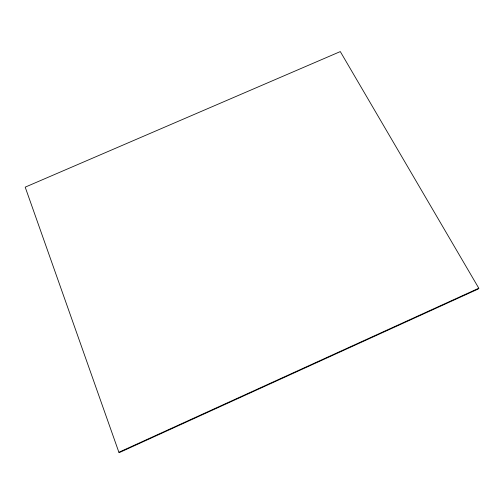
<?xml version="1.0" encoding="UTF-8"?>
<svg xmlns="http://www.w3.org/2000/svg" width="504" height="504" viewBox="0 0 504 504"><rect width="100%" height="100%" fill="white"/><g stroke="black" fill="none" stroke-linecap="round" stroke-linejoin="round"><path stroke-width="0.76" d="M478.8 288.231L478.088 289.063L119.706 452.416L118.887 452.271L25.2 187.148L340.294 51.584L478.8 288.231L118.887 452.271"/></g></svg>
